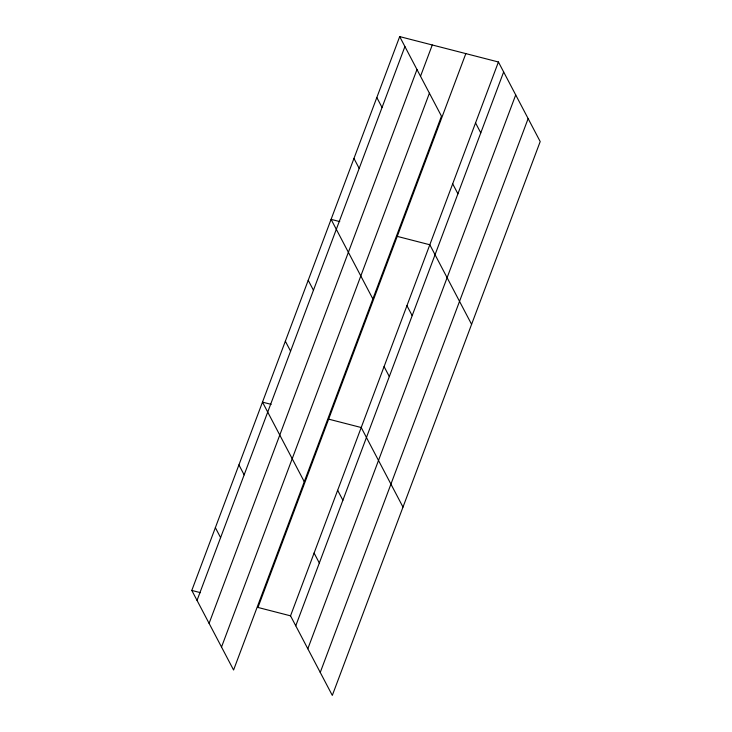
<?xml version="1.0" encoding="UTF-8"?>
<svg xmlns="http://www.w3.org/2000/svg" width="732" height="732" viewBox="0 0 732 732"><rect width="100%" height="100%" fill="white"/><g stroke="black" fill="none" stroke-linecap="round" stroke-linejoin="round"><path stroke-width="1.1" d="M399.69 36.6L441.469 116.168L233.581 670.009L191.802 590.431L399.69 36.6L498.419 61.991L540.198 141.569L332.31 695.4L290.531 615.832L257.957 607.45L465.836 53.61M197.036 600.396L404.915 46.564M209.096 623.371L416.984 69.531M420.635 75.972L432.273 44.981M221.522 647.033L429.41 93.202M290.531 615.832L498.419 61.991M295.765 625.787L503.653 71.956M307.824 648.762L515.712 94.922M320.25 672.424L528.138 118.593M339.776 221.604L331.084 219.362L372.863 298.94M397.238 236.381L429.821 244.763L471.591 324.331M271.169 404.366L262.486 402.133L304.265 481.702M328.631 419.143L361.215 427.525L402.993 507.093M191.802 590.431L200.495 592.673M475.553 122.912L480.778 132.876M452.687 183.833L457.912 193.797M376.824 97.521L382.049 107.485M353.959 158.441L359.183 168.406M406.946 305.683L412.18 315.638M384.08 366.604L389.314 376.559M308.218 280.283L313.452 290.247M285.352 341.213L290.586 351.168M337.653 490.294L342.887 500.249M314.092 553.063L319.326 563.018M238.925 464.902L244.149 474.858M215.364 527.662L220.597 537.627"/></g></svg>
